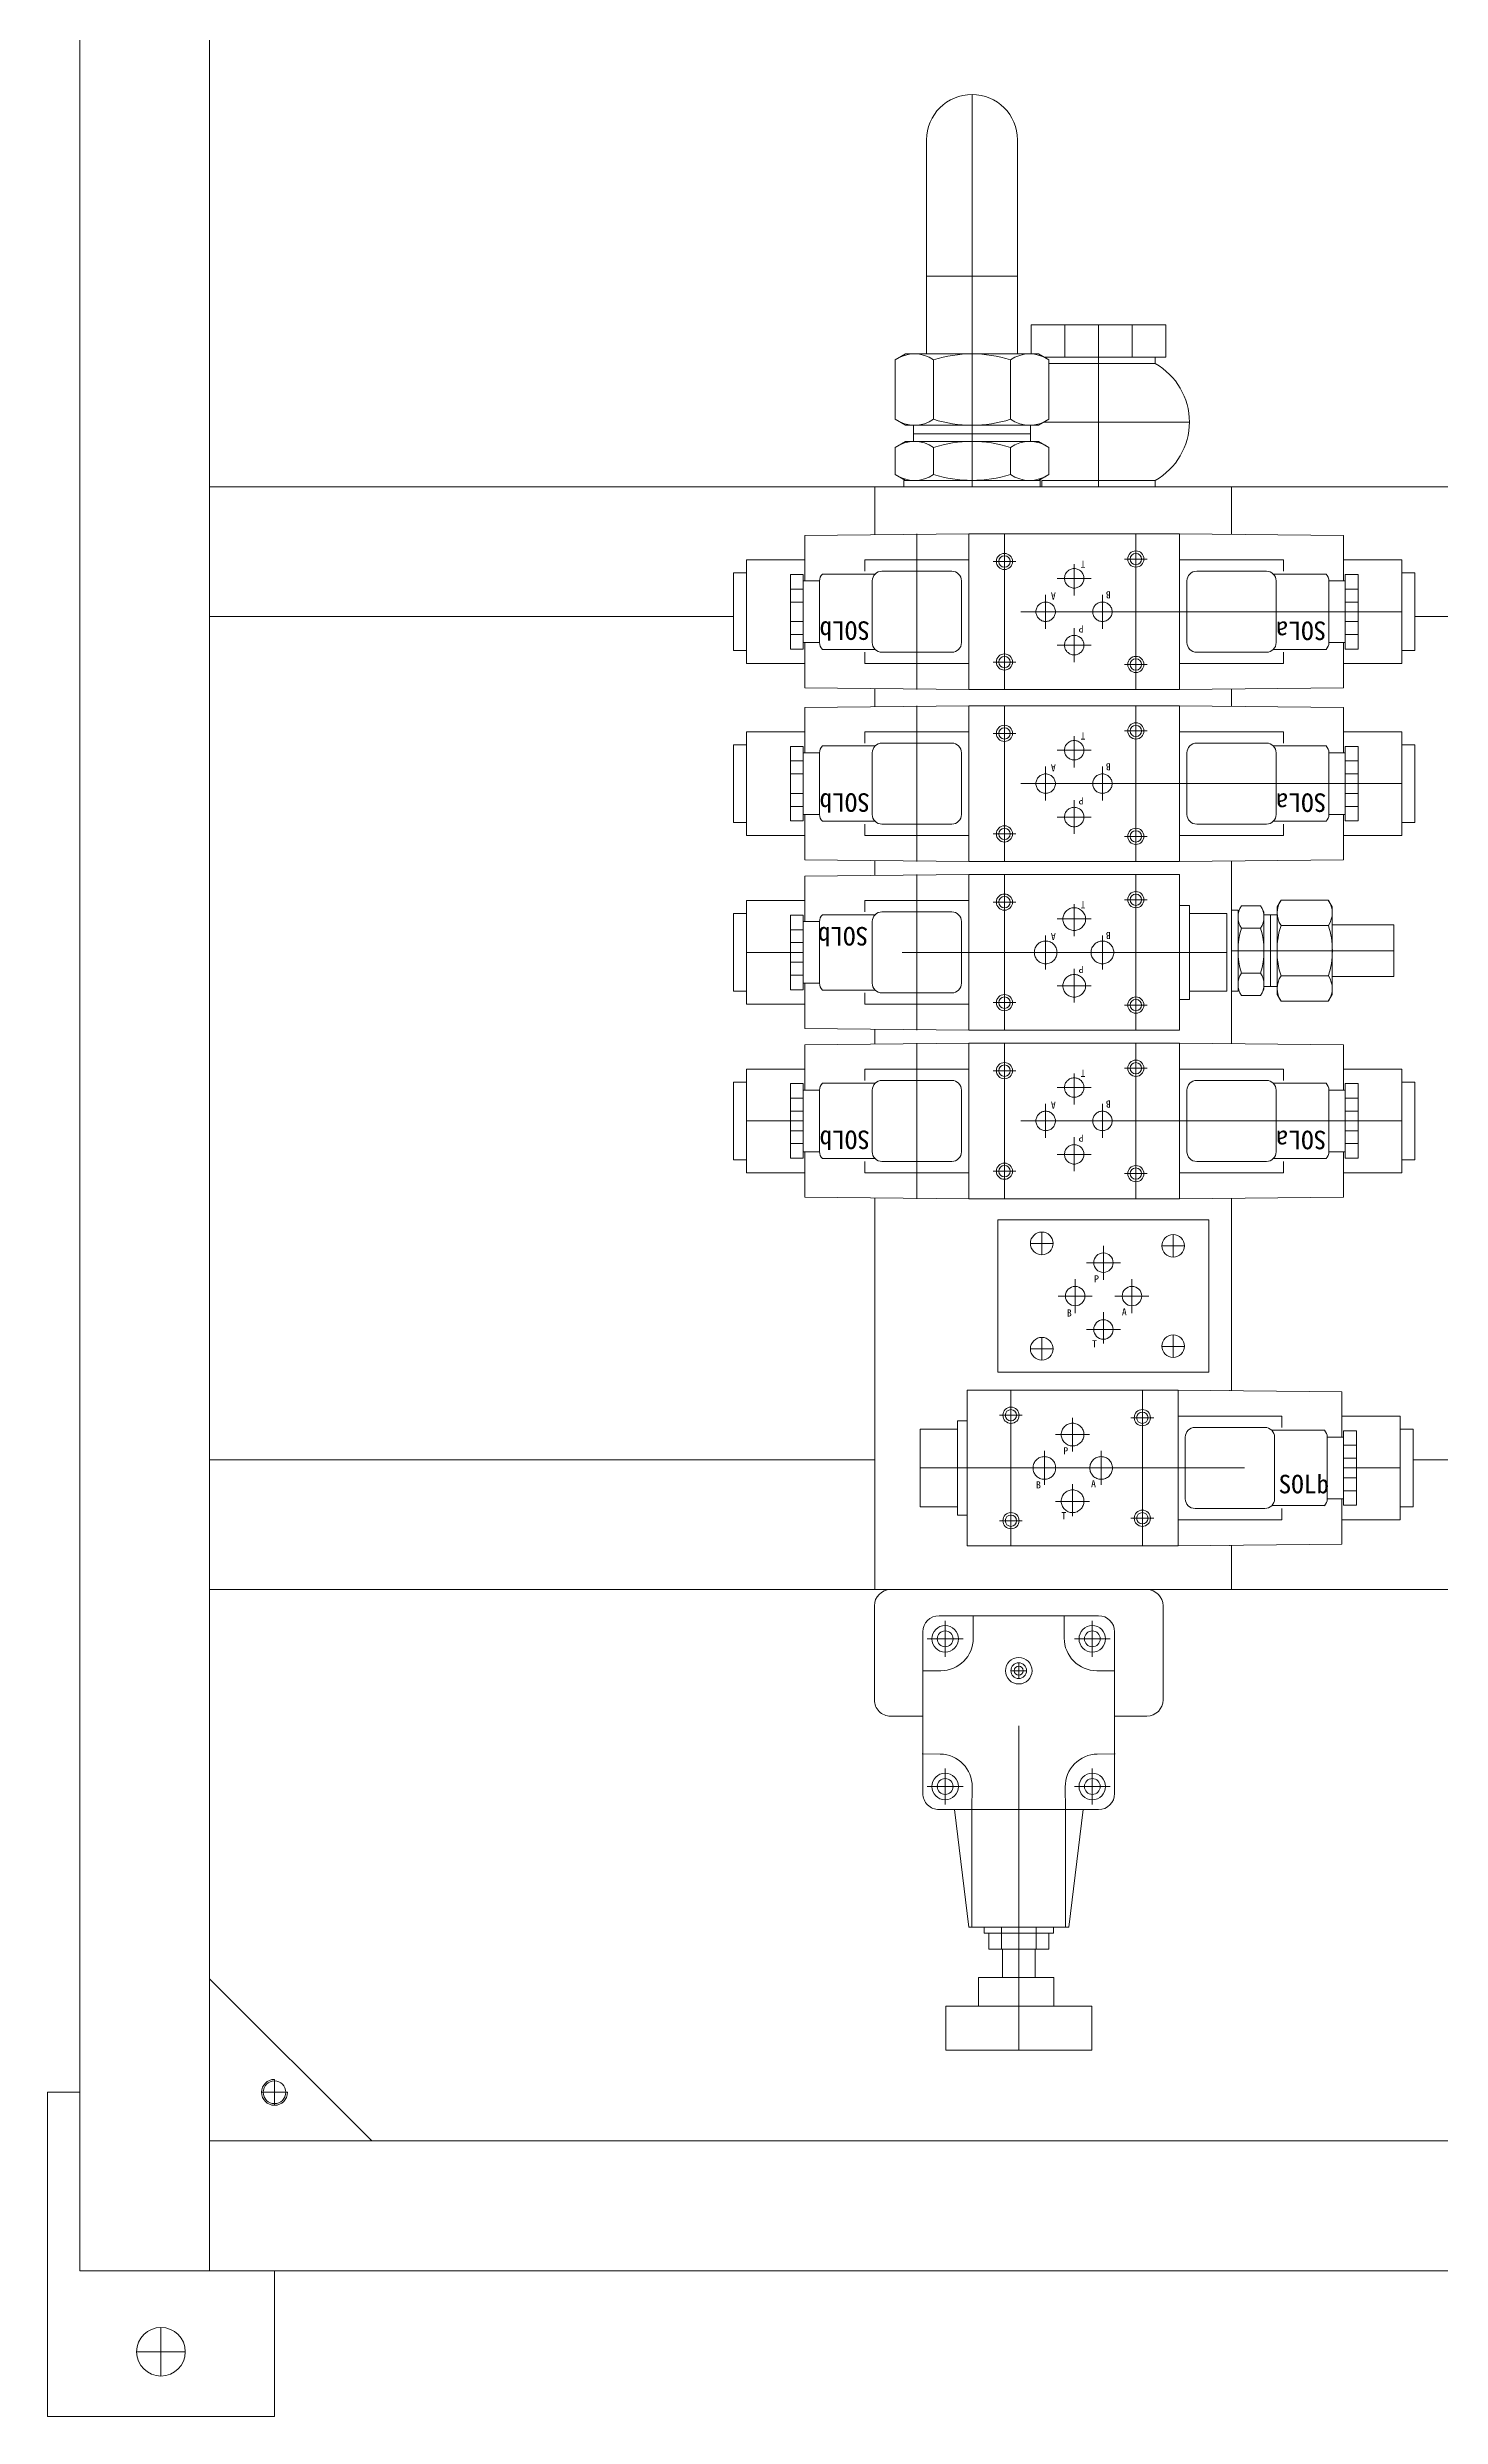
# Model space of a CAD drawing. Header units: metres. Extents: x 497148 to 498044, y 2998751 to 2999627.
# Drawn here: x 497596.89 to 497597.32, y 2999598.868 to 2999599.599 of the extents above; entities that cross this region are included whole.
import ezdxf

# ---------------------------------------------------------------- set-up
doc = ezdxf.new("R2010")
doc.units = ezdxf.units.M
doc.linetypes.add('CENTER', pattern=[2, 1.25, -0.25, 0.25, -0.25])
doc.linetypes.add('DASHED', pattern=[19.05, 12.7, -6.35])
doc.layers.add('DIM', color=3, linetype='Continuous')
for name, color, linetype, lineweight in [('w-huawei-中心线', 100, 'CENTER', 15), ('YUKEN-中心线', 100, 'CENTER', 15), ('YUKEN-粗实线', 4, 'Continuous', 9), ('YUKEN-细实线', 40, 'Continuous', 18), ('YUKEN-虚线', 70, 'DASHED', 15), ('管道', 7, 'Continuous', 20), ('设备', 253, 'Continuous', 15)]:
    doc.layers.add(name, color=color, linetype=linetype, lineweight=lineweight)
doc.styles.add('工程字', font='SimSun.ttf')

# ---------------------------------------------------------------- blocks, each defined once
blk = doc.blocks.new('rt657676_2')
at = {"layer": 'DIM', "lineweight": 9}
for p, q in [((855, 570), (855, 50)), ((895, 570), (895, 421.5)), ((1155, 570), (1155, 421)), ((1195, 570), (1195, 50)), ((909.5, 417.5), (877.5, 417.5)), ((877.5, 417.5), (877.5, 399.5)), ((881.5, 421.5), (881.5, 417.5)), ((905.5, 421.5), (881.5, 421.5)), ((893.5, 404), (893.5, 417.5)), ((905.5, 421.5), (905.5, 417.5)), ((909.5, 417.5), (909.5, 399.5)), ((962.5, 417.5), (930.5, 417.5)), ((930.5, 417.5), (930.5, 399.5)), ((934.5, 421.5), (934.5, 417.5)), ((958.5, 421.5), (934.5, 421.5)), ((946.5, 404), (946.5, 417.5)), ((958.5, 421.5), (958.5, 417.5)), ((962.5, 417.5), (962.5, 399.5)), ((1066.5, 417.5), (1034.5, 417.5)), ((1034.5, 417.5), (1034.5, 399.5)), ((1038.5, 421.5), (1038.5, 417.5)), ((1062.5, 421.5), (1038.5, 421.5)), ((1050.5, 404), (1050.5, 417.5)), ((1062.5, 421.5), (1062.5, 417.5)), ((1066.5, 417.5), (1066.5, 399.5)), ((1141.5, 417), (1173.5, 417)), ((1141.5, 417), (1141.5, 399)), ((1145.5, 421), (1145.5, 417)), ((1145.5, 421), (1169.5, 421)), ((1157.5, 403.5), (1157.5, 417)), ((1169.5, 421), (1169.5, 417)), ((1173.5, 417), (1173.5, 399)), ((990, 415.04), (990, 396.04)), ((1006, 415.04), (990, 415.04)), ((998, 415.04), (998, 365)), ((1006, 396.04), (1006, 415.04)), ((905, 404), (882, 404)), ((882, 404), (882, 400)), ((886.5, 404), (886.5, 400)), ((890.5, 404), (890.5, 400)), ((893.5, 404), (893.5, 400)), ((896.5, 404), (896.5, 400)), ((900.5, 404), (900.5, 400)), ((905, 400), (905, 404)), ((958, 404), (935, 404)), ((935, 404), (935, 400)), ((939.5, 404), (939.5, 400)), ((943.5, 404), (943.5, 400)), ((946.5, 404), (946.5, 400)), ((949.5, 404), (949.5, 400)), ((953.5, 404), (953.5, 400)), ((958, 400), (958, 404)), ((1062, 404), (1039, 404)), ((1039, 404), (1039, 400)), ((1043.5, 404), (1043.5, 400)), ((1047.5, 404), (1047.5, 400)), ((1050.5, 404), (1050.5, 400)), ((1053.5, 404), (1053.5, 400)), ((1057.5, 404), (1057.5, 400)), ((1062, 400), (1062, 404)), ((1146, 399.5), (1146, 403.5)), ((1146, 403.5), (1169, 403.5)), ((1150.5, 403.5), (1150.5, 399.5)), ((1154.5, 403.5), (1154.5, 399.5)), ((1157.5, 403.5), (1157.5, 399.5)), ((1160.5, 403.5), (1160.5, 399.5)), ((1164.5, 403.5), (1164.5, 399.5)), ((1169, 403.5), (1169, 399.5)), ((869.5, 349), (870, 399.5)), ((884, 399.5), (870, 399.5)), ((905, 400), (882, 400)), ((884, 395), (884, 400)), ((903, 395), (884, 395)), ((903, 395), (903, 400)), ((917, 399.5), (903, 399.5)), ((917.5, 349), (917, 399.5)), ((922.5, 349), (923, 399.5)), ((937, 399.5), (923, 399.5)), ((958, 400), (935, 400)), ((937, 395), (937, 400)), ((956, 395), (937, 395)), ((956, 395), (956, 400)), ((970, 399.5), (956, 399.5)), ((970.5, 349), (970, 399.5)), ((984.5, 396.04), (982.42, 394.83)), ((982.42, 380.25), (982.42, 394.83)), ((1011.5, 396.04), (984.5, 396.04)), ((990.21, 380.25), (990.21, 394.83)), ((1005.8, 380.25), (1005.8, 394.83)), ((1011.5, 396.04), (1013.59, 394.83)), ((1013.59, 380.25), (1013.59, 394.83)), ((1026.5, 349), (1027, 399.5)), ((1041, 399.5), (1027, 399.5)), ((1062, 400), (1039, 400)), ((1041, 395), (1041, 400)), ((1060, 395), (1041, 395)), ((1060, 395), (1060, 400)), ((1074, 399.5), (1060, 399.5)), ((1074.5, 349), (1074, 399.5)), ((1133.5, 348.5), (1134, 399)), ((1134, 399), (1148, 399)), ((1146, 399.5), (1169, 399.5)), ((1148, 394.5), (1148, 399.5)), ((1148, 394.5), (1167, 394.5)), ((1167, 394.5), (1167, 399.5)), ((1167, 399), (1181, 399)), ((1181.5, 348.5), (1181, 399)), ((881.87, 377.87), (881.87, 394.12)), ((905.12, 377.87), (905.12, 394.12)), ((934.88, 377.87), (934.88, 394.12)), ((958.12, 377.87), (958.12, 394.12)), ((1038.87, 377.87), (1038.87, 394.12)), ((1062.12, 377.87), (1062.12, 394.12)), ((1145.88, 377.37), (1145.88, 393.62)), ((1169.12, 377.37), (1169.12, 393.62)), ((881, 381), (877.5, 381)), ((877.5, 381), (877.5, 349)), ((909.5, 381), (906, 381)), ((909.5, 349), (909.5, 381)), ((934, 381), (930.5, 381)), ((930.5, 381), (930.5, 349)), ((962.5, 381), (959, 381)), ((962.5, 349), (962.5, 381)), ((984.5, 379.04), (982.42, 380.25)), ((1011.5, 379.04), (1013.59, 380.25)), ((1038, 381), (1034.5, 381)), ((1034.5, 381), (1034.5, 349)), ((1066.5, 381), (1063, 381)), ((1066.5, 349), (1066.5, 381)), ((1141.5, 380.5), (1145, 380.5)), ((1141.5, 348.5), (1141.5, 380.5)), ((1170, 380.5), (1173.5, 380.5)), ((1173.5, 380.5), (1173.5, 348.5)), ((881, 375.75), (881, 354.25)), ((884, 378.75), (903, 378.75)), ((906, 354.25), (906, 375.75)), ((934, 375.75), (934, 354.25)), ((937, 378.75), (956, 378.75)), ((959, 365), (959, 375.75)), ((959, 354.25), (959, 375.75)), ((986, 375), (984.15, 373.93)), ((984.15, 368.07), (984.15, 373.93)), ((1011.5, 379.04), (984.5, 379.04)), ((1010, 375), (986, 375)), ((987, 379.04), (987, 375)), ((1009, 377.02), (987, 377.02)), ((991.08, 368.07), (991.08, 373.93)), ((1004.93, 368.07), (1004.93, 373.93)), ((1009, 379.04), (1009, 375)), ((1010, 375), (1011.86, 373.93)), ((1011.86, 368.07), (1011.86, 373.93)), ((1038, 375.75), (1038, 354.25)), ((1041, 378.75), (1060, 378.75)), ((1063, 354.25), (1063, 375.75)), ((1145, 353.75), (1145, 375.25)), ((1167, 378.25), (1148, 378.25)), ((1170, 375.25), (1170, 353.75)), ((986, 367), (984.15, 368.07)), ((985.5, 365), (985.5, 367)), ((1010.5, 367), (985.5, 367)), ((1010, 367), (1011.86, 368.07)), ((1010.5, 365), (1010.5, 367)), ((855, 255), (855, 365)), ((855, 365), (869.65, 365)), ((917.34, 365), (922.66, 365)), ((970.34, 365), (1026.65, 365)), ((985.5, 365), (1010.5, 365)), ((986.53, 363.5), (986.53, 352)), ((1010.53, 363.5), (986.53, 363.5)), ((998.53, 363.5), (998.53, 352)), ((1010.53, 363.5), (1010.53, 352)), ((1074.34, 365), (1133.66, 365)), ((1081, 293), (1081, 358)), ((1081, 358), (1128, 358)), ((1128, 358), (1128, 293)), ((1181.33, 365), (1195, 365)), ((884, 351.25), (903, 351.25)), ((937, 351.25), (956, 351.25)), ((984.03, 352), (984.03, 349)), ((984.03, 352), (1013.03, 352)), ((1013.03, 352), (1013.03, 349)), ((1041, 351.25), (1060, 351.25)), ((1167, 350.75), (1148, 350.75)), ((805, 303.22), (805, 344.79)), ((805, 344.79), (815, 344.79)), ((815, 307.24), (815, 344.79)), ((869.5, 349), (917.5, 349)), ((869.5, 349), (869.5, 284)), ((917.5, 349), (917.5, 284)), ((922.5, 349), (970.5, 349)), ((922.5, 349), (970.5, 349)), ((922.5, 349), (922.5, 284)), ((930.5, 349), (962.5, 349)), ((970.5, 349), (970.5, 284)), ((974.53, 349), (974.53, 284)), ((974.53, 349), (1022.53, 349)), ((1022.53, 349), (1022.53, 284)), ((1026.5, 349), (1074.5, 349)), ((1026.5, 349), (1074.5, 349)), ((1026.5, 349), (1026.5, 284)), ((1034.5, 349), (1066.5, 349)), ((1074.5, 349), (1074.5, 284)), ((1133.5, 283.5), (1133.5, 348.5)), ((1181.5, 348.5), (1133.5, 348.5)), ((1173.5, 348.5), (1141.5, 348.5)), ((1181.5, 283.5), (1181.5, 348.5)), ((1229, 343.9), (1200, 343.9)), ((815, 341.5), (817, 341.5)), ((817, 341.5), (817, 308.68)), ((853, 341.5), (855, 341.5)), ((853, 341.5), (853, 306.5)), ((855, 341.5), (855, 306.5)), ((1234, 328.96), (1234, 338.9)), ((805, 334.39), (815, 334.39)), ((1257.84, 328.96), (1208.05, 328.96)), ((1220, 328.96), (1220, 323.43)), ((1245.63, 329.14), (1245.71, 323.61)), ((1203.05, 323.96), (1203.05, 274.84)), ((1262.84, 274.84), (1262.84, 323.96)), ((1337, 321.9), (1323.45, 321.9)), ((1323.45, 321.9), (1323.45, 276.9)), ((1337, 299.4), (1337, 321.9)), ((1337, 321.9), (1337, 276.9)), ((1337, 276.9), (1337, 321.9)), ((1262.84, 319.22), (1299.04, 314.8)), ((1299.04, 299.4), (1299.04, 314.8)), ((805, 313.61), (815, 313.61)), ((814, 305.5), (815.83, 308.68)), ((834.17, 308.68), (815.83, 308.68)), ((836, 305.5), (834.17, 308.68)), ((841, 305.5), (842.83, 308.68)), ((851.17, 308.68), (842.83, 308.68)), ((853, 305.5), (851.17, 308.68)), ((1203.05, 313.43), (1210, 313.43)), ((1262.79, 313.84), (1255.84, 313.75)), ((1262.79, 313.84), (1299.04, 313.84)), ((1299.04, 299.4), (1299.04, 310.1)), ((1299.04, 310.1), (1300.93, 310.1)), ((1300.93, 310.1), (1300.93, 299.4)), ((1300.93, 299.4), (1300.93, 308.64)), ((1300.93, 308.64), (1305.82, 308.64)), ((1305.82, 308.64), (1305.82, 299.4)), ((1323.45, 310.19), (1314.57, 310.19)), ((1314.57, 310.19), (1314.57, 287.03)), ((1323.45, 287.03), (1323.45, 310.19)), ((805, 303.22), (814, 303.22)), ((814, 305.5), (814, 264.5)), ((836, 305.5), (836, 264.5)), ((836, 265.36), (836, 304.65)), ((836, 303), (841.01, 303)), ((838.66, 267), (838.66, 303)), ((841, 305.5), (841, 264.5)), ((841, 304.65), (841, 265.36)), ((853, 306.5), (855, 306.5)), ((855, 306), (853, 306)), ((853, 306), (853, 264)), ((855, 264), (855, 306)), ((1299.04, 304.75), (1305.82, 304.75)), ((1314.57, 304.44), (1305.82, 304.44)), ((1305.82, 304.44), (1305.82, 299.4)), ((790, 299), (748, 299)), ((814, 299), (790, 299)), ((790, 299), (790, 271)), ((790, 271), (790, 299)), ((834.17, 296.84), (815.83, 296.84)), ((851.17, 296.84), (842.83, 296.84)), ((1128, 293), (1081, 293)), ((1299.04, 299.4), (1299.04, 288.7)), ((1299.04, 299.4), (1299.04, 284)), ((1299.04, 294.05), (1305.82, 294.05)), ((1300.93, 299.4), (1300.93, 290.16)), ((1300.93, 288.7), (1300.93, 299.4)), ((1305.82, 294.36), (1305.82, 299.4)), ((1305.82, 290.16), (1305.82, 299.4)), ((1314.57, 294.36), (1305.82, 294.36)), ((1314.57, 299.4), (1314.57, 294.36)), ((1203.05, 285.37), (1210, 285.37)), ((1262.79, 284.96), (1255.84, 285.05)), ((1262.79, 284.96), (1299.04, 284.96)), ((1299.04, 288.7), (1300.93, 288.7)), ((1300.93, 290.16), (1305.82, 290.16)), ((1314.57, 287.03), (1323.45, 287.03)), ((869.5, 284), (870, 233.5)), ((869.5, 284), (917.5, 284)), ((877.5, 252), (877.5, 284)), ((877.5, 284), (909.5, 284)), ((881, 257.25), (881, 278.75)), ((884, 281.75), (903, 281.75)), ((906, 278.75), (906, 257.25)), ((909.5, 284), (909.5, 252)), ((917.5, 284), (917, 233.5)), ((922.5, 284), (923, 233.5)), ((922.5, 284), (970.5, 284)), ((930.5, 252), (930.5, 284)), ((930.5, 284), (962.5, 284)), ((934, 257.25), (934, 278.75)), ((937, 281.75), (956, 281.75)), ((959, 278.75), (959, 257.25)), ((962.5, 284), (962.5, 252)), ((970.5, 284), (970, 233.5)), ((974.53, 284), (975.03, 233.5)), ((974.53, 284), (1022.53, 284)), ((982.53, 284), (1014.53, 284)), ((982.53, 252), (982.53, 284)), ((986.03, 257.25), (986.03, 278.75)), ((989.03, 281.75), (1008.03, 281.75)), ((1011.03, 278.75), (1011.03, 257.25)), ((1014.53, 284), (1014.53, 252)), ((1022.53, 284), (1022.03, 233.5)), ((1026.5, 284), (1027, 233.5)), ((1026.5, 284), (1074.5, 284)), ((1034.5, 252), (1034.5, 284)), ((1034.5, 284), (1066.5, 284)), ((1038, 257.25), (1038, 278.75)), ((1041, 281.75), (1060, 281.75)), ((1063, 278.75), (1063, 257.25)), ((1066.5, 284), (1066.5, 252)), ((1074.5, 284), (1074, 233.5)), ((1181.5, 283.5), (1133.5, 283.5)), ((1143, 280.5), (1143, 283.5)), ((1172, 280.5), (1143, 280.5)), ((1145.5, 269), (1145.5, 280.5)), ((1157.5, 269), (1157.5, 280.5)), ((1169.5, 269), (1169.5, 280.5)), ((1172, 280.5), (1172, 283.5)), ((1262.84, 279.58), (1299.04, 284)), ((790, 271), (748, 271)), ((790, 271), (814, 271)), ((834.17, 273.17), (815.83, 273.17)), ((851.17, 273.17), (842.83, 273.17)), ((1220, 269.84), (1220, 275.37)), ((1220, 275.37), (1220, 269.84)), ((1245.63, 269.66), (1245.71, 275.19)), ((1323.45, 276.9), (1337, 276.9)), ((814, 264.5), (815.83, 261.33)), ((836, 264.5), (834.17, 261.33)), ((836, 267), (841.01, 267)), ((841, 264.5), (842.83, 261.33)), ((853, 264.5), (851.17, 261.33)), ((855, 264), (853, 264)), ((906, 268), (906, 257.25)), ((959, 268), (959, 257.25)), ((1026.5, 268), (1074.5, 268)), ((1063, 268), (1063, 257.25)), ((1145.5, 269), (1169.5, 269)), ((1208.05, 269.84), (1257.84, 269.84)), ((1234, 259.9), (1234, 269.84)), ((834.17, 261.33), (815.83, 261.33)), ((851.17, 261.33), (842.83, 261.33)), ((869.78, 255), (855, 255)), ((881, 252), (877.5, 252)), ((881.87, 255.13), (881.87, 238.88)), ((884, 254.25), (903, 254.25)), ((905.12, 255.13), (905.12, 238.88)), ((909.5, 252), (906, 252)), ((922.79, 255), (917.21, 255)), ((934, 252), (930.5, 252)), ((934.88, 255.13), (934.88, 238.88)), ((937, 254.25), (956, 254.25)), ((958.12, 255.13), (958.12, 238.88)), ((962.5, 252), (959, 252)), ((974.81, 255), (970.21, 255)), ((986.03, 252), (982.53, 252)), ((986.9, 255.13), (986.9, 238.88)), ((989.03, 254.25), (1008.03, 254.25)), ((1010.15, 255.13), (1010.15, 238.88)), ((1014.53, 252), (1011.03, 252)), ((1026.78, 255), (1022.24, 255)), ((1038, 252), (1034.5, 252)), ((1038.87, 255.13), (1038.87, 238.88)), ((1041, 254.25), (1060, 254.25)), ((1062.12, 255.13), (1062.12, 238.88)), ((1066.5, 252), (1063, 252)), ((1195, 255), (1074.21, 255)), ((1155, 255), (1155, 50)), ((1200, 254.9), (1229, 254.9)), ((884, 238), (884, 233)), ((903, 238), (884, 238)), ((903, 238), (903, 233)), ((937, 238), (937, 233)), ((956, 238), (937, 238)), ((956, 238), (956, 233)), ((989.03, 238), (989.03, 233)), ((1008.03, 238), (989.03, 238)), ((1008.03, 238), (1008.03, 233)), ((1041, 238), (1041, 233)), ((1060, 238), (1041, 238)), ((1060, 238), (1060, 233)), ((884, 233.5), (870, 233.5)), ((877.5, 215.5), (877.5, 233.5)), ((905, 233), (882, 233)), ((882, 229), (882, 233)), ((905, 229), (882, 229)), ((886.5, 229), (886.5, 233)), ((890.5, 229), (890.5, 233)), ((896.5, 229), (896.5, 233)), ((900.5, 229), (900.5, 233)), ((917, 233.5), (903, 233.5)), ((905, 233), (905, 229)), ((909.5, 215.5), (909.5, 233.5)), ((937, 233.5), (923, 233.5)), ((930.5, 215.5), (930.5, 233.5)), ((958, 233), (935, 233)), ((935, 229), (935, 233)), ((958, 229), (935, 229)), ((939.5, 229), (939.5, 233)), ((943.5, 229), (943.5, 233)), ((949.5, 229), (949.5, 233)), ((953.5, 229), (953.5, 233)), ((970, 233.5), (956, 233.5)), ((958, 233), (958, 229)), ((962.5, 215.5), (962.5, 233.5)), ((989.03, 233.5), (975.03, 233.5)), ((982.53, 215.5), (982.53, 233.5)), ((987.03, 229), (987.03, 233)), ((1010.03, 233), (987.03, 233)), ((1010.03, 229), (987.03, 229)), ((991.53, 229), (991.53, 233)), ((995.53, 229), (995.53, 233)), ((998.53, 229), (998.53, 233)), ((1001.53, 229), (1001.53, 233)), ((1005.53, 229), (1005.53, 233)), ((1022.03, 233.5), (1008.03, 233.5)), ((1010.03, 233), (1010.03, 229)), ((1014.53, 215.5), (1014.53, 233.5)), ((1041, 233.5), (1027, 233.5)), ((1034.5, 215.5), (1034.5, 233.5)), ((1062, 233), (1039, 233)), ((1039, 229), (1039, 233)), ((1062, 229), (1039, 229)), ((1043.5, 229), (1043.5, 233)), ((1047.5, 229), (1047.5, 233)), ((1050.5, 229), (1050.5, 233)), ((1050.5, 229), (1050.5, 215.5)), ((1053.5, 229), (1053.5, 233)), ((1057.5, 229), (1057.5, 233)), ((1074, 233.5), (1060, 233.5)), ((1062, 233), (1062, 229)), ((1066.5, 215.5), (1066.5, 233.5)), ((909.5, 215.5), (877.5, 215.5)), ((881.5, 211.5), (881.5, 215.5)), ((905.5, 211.5), (905.5, 215.5)), ((962.5, 215.5), (930.5, 215.5)), ((934.5, 211.5), (934.5, 215.5)), ((958.5, 211.5), (958.5, 215.5)), ((1014.53, 215.5), (982.53, 215.5)), ((986.53, 211.5), (986.53, 215.5)), ((1010.53, 211.5), (1010.53, 215.5)), ((1066.5, 215.5), (1034.5, 215.5)), ((1038.5, 211.5), (1038.5, 215.5)), ((1062.5, 211.5), (1062.5, 215.5)), ((905.5, 211.5), (881.5, 211.5)), ((895, 211.5), (895, 50)), ((958.5, 211.5), (934.5, 211.5)), ((1010.53, 211.5), (986.53, 211.5)), ((1062.5, 211.5), (1038.5, 211.5))]:
    blk.add_line(p, q, dxfattribs=at)
for centre, radius in [((1089, 347), 3.5), ((1119.94, 347), 3.5), ((877.25, 335.5), 2.5), ((877.25, 335.5), 1.75), ((909.75, 335.5), 2.5), ((909.75, 335.5), 1.75), ((930.25, 335.5), 2.5), ((930.25, 335.5), 1.75), ((962.75, 335.5), 2.5), ((962.75, 335.5), 1.75), ((982.28, 335.5), 2.5), ((982.28, 335.5), 1.75), ((1014.78, 335.5), 2.5), ((1014.78, 335.5), 1.75), ((1034.25, 335.5), 2.5), ((1034.25, 335.5), 1.75), ((1066.75, 335.5), 2.5), ((1066.75, 335.5), 1.75), ((1104.5, 334.3), 3), ((1142, 337.5), 2.5), ((1142, 337.5), 1.75), ((1173, 337.5), 2.5), ((1173, 337.5), 1.75), ((1094.2, 325.5), 3), ((1114.8, 325.5), 3), ((1210.18, 322.08), 4.09), ((1210.18, 322.08), 2.43), ((1255.71, 322.08), 4.09), ((1255.71, 322.08), 2.43), ((1104.5, 316.8), 3), ((1088.25, 306.5), 3.5), ((1120.75, 306.5), 3.5), ((1220, 299.4), 4.09), ((1220, 299.4), 2.43), ((1220, 299.4), 1.37), ((878, 295), 2.5), ((878, 295), 1.75), ((909, 295), 2.5), ((909, 295), 1.75), ((931, 295), 2.5), ((931, 295), 1.75), ((962, 295), 2.5), ((962, 295), 1.75), ((983.03, 295), 2.5), ((983.03, 295), 1.75), ((1014.03, 295), 2.5), ((1014.03, 295), 1.75), ((1035, 295), 2.5), ((1035, 295), 1.75), ((1066, 295), 2.5), ((1066, 295), 1.75), ((1141.25, 297), 2.5), ((1141.25, 297), 1.75), ((1173.75, 297), 2.5), ((1173.75, 297), 1.75), ((1210.18, 276.72), 4.09), ((1210.18, 276.72), 2.43), ((1255.71, 276.72), 4.09), ((1255.71, 276.72), 2.43)]:
    blk.add_circle(centre, radius, dxfattribs=at)
for centre, radius, start, end in [((884, 392), 3, 90, 135), ((903, 392), 3, 45, 90), ((937, 392), 3, 90, 135), ((956, 392), 3, 45, 90), ((986.31, 389.14), 6.9, 55.61575, 124.38425), ((998, 370.79), 25.28, 72.03968, 107.96032), ((1009.7, 389.14), 6.9, 55.61575, 124.38425), ((1041, 392), 3, 90, 135), ((1060, 392), 3, 45, 90), ((1148, 391.5), 3, 90, 135), ((1167, 391.5), 3, 45, 90), ((986.31, 385.94), 6.9, 235.61575, 304.38425), ((998, 404.29), 25.28, 252.03968, 287.96032), ((1009.7, 385.94), 6.9, 235.61575, 304.38425), ((884, 375.75), 3, 90, 180), ((903, 375.75), 3, 0, 90), ((937, 375.75), 3, 90, 180), ((956, 375.75), 3, 0, 90), ((987.61, 368.87), 6.13, 55.61575, 124.38425), ((998, 352.07), 22.93, 72.41205, 107.58795), ((1008.4, 368.87), 6.13, 55.61575, 124.38425), ((1041, 375.75), 3, 90, 180), ((1060, 375.75), 3, 0, 90), ((1148, 375.25), 3, 90, 180), ((1167, 375.25), 3, 0, 90), ((987.61, 373.13), 6.13, 235.61575, 304.38425), ((998, 389.93), 22.93, 252.41205, 287.58795), ((1008.4, 373.13), 6.13, 235.61575, 304.38425), ((835, 331.32), 20.68, 29.48713, 150.51287), ((884, 354.25), 3, 180, 270), ((903, 354.25), 3, 270, 0), ((937, 354.25), 3, 180, 270), ((956, 354.25), 3, 270, 360), ((1041, 354.25), 3, 180, 270), ((1060, 354.25), 3, 270, 0), ((1148, 353.75), 3, 180, 270), ((1167, 353.75), 3, 270, 0), ((1200, 338.9), 5, 90, 180), ((1229, 338.9), 5, 0, 90), ((1208.05, 323.96), 5, 90, 180), ((1257.84, 323.96), 5, 0, 90), ((1210, 323.43), 10, 270, 0), ((1255.71, 323.75), 10, 180.7928, 270.7928), ((824.48, 302.76), 10.48, 145.61575, 214.38425), ((825.52, 302.76), 10.48, 325.61575, 34.38425), ((851.48, 302.76), 10.48, 145.61575, 214.38425), ((842.52, 302.76), 10.48, 325.61575, 34.38425), ((835, 316.68), 20.68, 328.92386, 330.51287), ((748, 285), 14, 90, 270), ((853.17, 285), 39.17, 162.41205, 197.58795), ((796.83, 285), 39.17, 342.41205, 17.58795), ((880.17, 285), 39.17, 162.41205, 197.58795), ((813.83, 285), 39.17, 342.41205, 17.58795), ((1210, 275.37), 10, 0, 90), ((1255.71, 275.05), 10, 89.2072, 179.2072), ((884, 278.75), 3, 90, 180), ((903, 278.75), 3, 0, 90), ((937, 278.75), 3, 90, 180), ((956, 278.75), 3, 360, 90), ((989.03, 278.75), 3, 90, 180), ((1008.03, 278.75), 3, 0, 90), ((1041, 278.75), 3, 90, 180), ((1060, 278.75), 3, 0, 90), ((824.48, 267.25), 10.48, 145.61575, 214.38425), ((825.52, 267.25), 10.48, 325.61575, 34.38425), ((851.48, 267.25), 10.48, 145.61575, 214.38425), ((842.52, 267.25), 10.48, 325.61575, 34.38425), ((1208.05, 274.84), 5, 180, 270), ((1257.84, 274.84), 5, 270, 0), ((884, 257.25), 3, 180, 270), ((903, 257.25), 3, 270, 360), ((937, 257.25), 3, 180, 270), ((956, 257.25), 3, 270, 360), ((989.03, 257.25), 3, 180, 270), ((1008.03, 257.25), 3, 270, 0), ((1041, 257.25), 3, 180, 270), ((1060, 257.25), 3, 270, 360), ((1200, 259.9), 5, 180, 270), ((1229, 259.9), 5, 270, 0), ((884, 241), 3, 225, 270), ((903, 241), 3, 270, 315), ((937, 241), 3, 225, 270), ((956, 241), 3, 270, 315), ((989.03, 241), 3, 225, 270), ((1008.03, 241), 3, 270, 315), ((1041, 241), 3, 225, 270), ((1060, 241), 3, 270, 315)]:
    blk.add_arc(centre, radius, start, end, dxfattribs=at)
at = {"layer": 'w-huawei-中心线'}
for p, q in [((1430, 27.5), (1430, 42.5)), ((1437.5, 35), (1422.5, 35))]:
    blk.add_line(p, q, dxfattribs=at)
at = {"layer": 'YUKEN-中心线'}
for p, q in [((1157.5, 269), (1157.5, 421)), ((893.5, 400), (893.5, 211.5)), ((946.5, 400), (946.5, 211.5)), ((1050.5, 400), (1050.5, 211.5)), ((869.5, 365), (869.65, 365)), ((917.34, 365), (917.5, 365)), ((922.5, 365), (922.66, 365)), ((970.34, 365), (970.5, 365)), ((998.53, 363.5), (998.53, 211.5)), ((1026.5, 365), (1026.65, 365)), ((1074.34, 365), (1074.5, 365)), ((1133.66, 364.5), (1133.5, 364.5)), ((1181.5, 364.5), (1181.34, 364.5)), ((1085.5, 347), (1092.5, 347)), ((1089, 343.5), (1089, 350.5)), ((1116.5, 347), (1123.37, 347)), ((1120, 343.5), (1120, 350.5)), ((877.25, 339), (877.25, 332)), ((909.75, 339), (909.75, 332)), ((930.25, 339), (930.25, 332)), ((962.75, 339), (962.75, 332)), ((982.28, 339), (982.28, 332)), ((1014.78, 339), (1014.78, 332)), ((1034.25, 339), (1034.25, 332)), ((1066.75, 339), (1066.75, 332)), ((1104.5, 329.06), (1104.5, 339.54)), ((1181.5, 337.5), (1133.5, 337.5)), ((1138.5, 337.5), (1145.5, 337.5)), ((1142, 334), (1142, 341)), ((1169.5, 337.5), (1176.38, 337.5)), ((1173, 334), (1173, 341)), ((869.5, 335.5), (917.5, 335.5)), ((873.75, 335.5), (880.75, 335.5)), ((893.5, 330.44), (893.5, 319.96)), ((906.25, 335.5), (913.25, 335.5)), ((922.5, 335.5), (970.5, 335.5)), ((926.75, 335.5), (933.75, 335.5)), ((946.5, 330.44), (946.5, 319.96)), ((959.25, 335.5), (966.25, 335.5)), ((974.53, 335.5), (1022.53, 335.5)), ((978.78, 335.5), (985.78, 335.5)), ((998.53, 330.44), (998.53, 319.96)), ((1011.28, 335.5), (1018.28, 335.5)), ((1026.5, 335.5), (1074.5, 335.5)), ((1030.75, 335.5), (1037.75, 335.5)), ((1050.5, 330.44), (1050.5, 319.96)), ((1063.25, 335.5), (1070.25, 335.5)), ((1094.2, 320.26), (1094.2, 330.74)), ((1099.25, 334.3), (1109.74, 334.3)), ((1114.8, 320.26), (1114.8, 330.74)), ((1157.5, 319.56), (1157.5, 330.04)), ((883.2, 321.74), (883.2, 311.26)), ((898.74, 325.2), (888.25, 325.2)), ((903.8, 321.74), (903.8, 311.26)), ((936.2, 321.74), (936.2, 311.26)), ((951.74, 325.2), (941.26, 325.2)), ((956.8, 321.74), (956.8, 311.26)), ((988.23, 321.74), (988.23, 311.26)), ((1003.77, 325.2), (993.28, 325.2)), ((1008.83, 321.74), (1008.83, 311.26)), ((1040.2, 321.74), (1040.2, 311.26)), ((1055.74, 325.2), (1045.25, 325.2)), ((1060.8, 321.74), (1060.8, 311.26)), ((1089, 325.5), (1099.44, 325.5)), ((1104.5, 311.56), (1104.5, 322.04)), ((1109.51, 325.5), (1119.13, 325.5)), ((1152.25, 324.8), (1162.74, 324.8)), ((1204.64, 322.08), (1215.73, 322.08)), ((1210.18, 327.63), (1210.18, 316.54)), ((1250.16, 322.08), (1261.25, 322.08)), ((1255.71, 327.63), (1255.71, 316.54)), ((888.48, 316.5), (878.86, 316.5)), ((909, 316.5), (898.55, 316.5)), ((941.49, 316.5), (931.87, 316.5)), ((962, 316.5), (951.56, 316.5)), ((993.51, 316.5), (983.69, 316.5)), ((1014.03, 316.5), (1003.58, 316.5)), ((1045.48, 316.5), (1035.86, 316.5)), ((1066, 316.5), (1055.55, 316.5)), ((1099.25, 316.8), (1109.74, 316.8)), ((1142, 316), (1152.44, 316)), ((1147.2, 310.76), (1147.2, 321.24)), ((1162.51, 316), (1172.33, 316)), ((1167.8, 310.76), (1167.8, 321.24)), ((898.74, 307.7), (888.25, 307.7)), ((893.5, 312.94), (893.5, 302.46)), ((951.74, 307.7), (941.26, 307.7)), ((946.5, 312.94), (946.5, 302.46)), ((1003.77, 307.7), (993.28, 307.7)), ((998.53, 312.94), (998.53, 302.46)), ((1055.74, 307.7), (1045.25, 307.7)), ((1050.5, 312.94), (1050.5, 302.46)), ((1088.25, 303), (1088.25, 310)), ((1120.75, 303), (1120.75, 310)), ((1152.25, 307.3), (1162.74, 307.3)), ((1157.5, 302.06), (1157.5, 312.54)), ((1091.75, 306.5), (1084.75, 306.5)), ((1124.25, 306.5), (1117.25, 306.5)), ((1141.25, 293.5), (1141.25, 300.5)), ((1173.75, 293.5), (1173.75, 300.5)), ((1220, 296.9), (1220, 301.9)), ((1314.57, 299.4), (1314.57, 304.44)), ((869.5, 295), (917.5, 295)), ((881.5, 295), (874.62, 295)), ((878, 298.5), (878, 291.5)), ((912.5, 295), (905.5, 295)), ((909, 298.5), (909, 291.5)), ((922.5, 295), (970.5, 295)), ((934.5, 295), (927.62, 295)), ((931, 298.5), (931, 291.5)), ((965.5, 295), (958.5, 295)), ((962, 298.5), (962, 291.5)), ((974.53, 295), (1022.53, 295)), ((986.53, 295), (979.65, 295)), ((983.03, 298.5), (983.03, 291.5)), ((1017.53, 295), (1010.53, 295)), ((1014.03, 298.5), (1014.03, 291.5)), ((1026.5, 295), (1074.5, 295)), ((1038.5, 295), (1031.62, 295)), ((1035, 298.5), (1035, 291.5)), ((1069.5, 295), (1062.5, 295)), ((1066, 298.5), (1066, 291.5)), ((1181.5, 297), (1133.5, 297)), ((1144.75, 297), (1137.75, 297)), ((1177.25, 297), (1170.25, 297)), ((1337, 299.4), (1195, 299.4)), ((1217.5, 299.4), (1222.5, 299.4)), ((1300.93, 299.4), (1299.04, 299.4)), ((1305.82, 299.4), (1300.93, 299.4)), ((1305.82, 299.4), (1300.93, 299.4)), ((1305.82, 299.4), (1314.57, 299.4)), ((734, 285), (790, 285)), ((855, 285), (790, 285)), ((1210.18, 282.26), (1210.18, 271.17)), ((1255.71, 282.26), (1255.71, 271.17)), ((1204.64, 276.72), (1215.73, 276.72)), ((1250.16, 276.72), (1261.25, 276.72)), ((869.5, 268), (917.5, 268)), ((922.5, 268), (970.5, 268)), ((974.53, 268), (1022.53, 268)), ((998.53, 229), (998.53, 215.5))]:
    blk.add_line(p, q, dxfattribs=at)
at = {"layer": 'YUKEN-中心线', "ltscale": 0.3}
for p, q in [((835, 352), (835, 307.24)), ((805, 324), (855, 324))]:
    blk.add_line(p, q, dxfattribs=at)
at = {"layer": 'YUKEN-中心线', "linetype": 'CENTER', "ltscale": 0.12}
for p, q in [((1350, 74), (1350, 66)), ((1346, 70), (1354, 70))]:
    blk.add_line(p, q, dxfattribs=at)
at = {"layer": 'YUKEN-粗实线'}
for p, q in [((1405, 10), (1405, 610)), ((1365, 570), (1365, 50)), ((1300.93, 299.4), (1299.04, 299.4)), ((1305.82, 299.4), (1314.57, 299.4)), ((45, 50), (1405, 50)), ((45, 10), (1405, 10)), ((1343.06, 10), (1405, 10)), ((1350, 0), (1350, 10)), ((1450, 0), (1350, 0))]:
    blk.add_line(p, q, dxfattribs=at)
for points in [[(1405, 70), (1450, 70)], [(1450, 70), (1450, 0)]]:
    blk.add_lwpolyline(points, dxfattribs=at)
for centre, radius in [((1350, 70), 3.5), ((1430, 35), 7.5)]:
    blk.add_circle(centre, radius, dxfattribs=at)
at = {"layer": 'YUKEN-细实线'}
blk.add_arc((1350, 70), 4, 180, 90, dxfattribs=at)
at = {"layer": 'YUKEN-虚线'}
blk.add_line((1365, 100), (1315, 50), dxfattribs=at)
for centre, radius in [((893.5, 325.2), 3), ((946.5, 325.2), 3), ((998.53, 325.2), 3.5), ((1050.5, 325.2), 3), ((1157.5, 324.8), 3.5), ((883.2, 316.5), 3), ((903.8, 316.5), 3), ((936.2, 316.5), 3), ((956.8, 316.5), 3), ((988.27, 316.5), 3.5), ((1008.83, 316.5), 3.5), ((1040.2, 316.5), 3), ((1060.8, 316.5), 3), ((1147.2, 316), 3.5), ((1167.75, 316), 3.5), ((893.5, 307.7), 3), ((946.5, 307.7), 3), ((998.53, 307.7), 3.5), ((1050.5, 307.7), 3), ((1157.5, 307.3), 3.5)]:
    blk.add_circle(centre, radius, dxfattribs=at)
at = {"layer": 'YUKEN-细实线', "attachment_point": 7, "style": '工程字'}
for s, insert, char_height, width, rotation in [('SOLb ', (1165.43, 379.49), 5.722, 20.3843, 90), ('SOLa', (896.41, 394.23), 5.722, 19.4903, 270), ('SOLa', (949.41, 394.23), 5.722, 19.4903, 270), ('SOLa', (1053.41, 394.23), 5.722, 19.4903, 270), ('A', (1110.46, 331.19), 2.2, 1.6506, 90), ('B', (887.19, 327.76), 2.2, 1.375, 270), ('B', (940.19, 327.76), 2.2, 1.375, 270), ('B', (992.22, 327.76), 2.2, 1.375, 270), ('B', (1044.19, 327.76), 2.2, 1.375, 270), ('P', (1100.29, 322.63), 2.2, 1.375, 90), ('T', (1120.3, 322.04), 2.2, 1.3755, 90), ('A', (1163.46, 321.69), 2.2, 1.6506, 90), ('T', (877.7, 319.96), 2.2, 1.3755, 270), ('P', (897.7, 319.37), 2.2, 1.375, 270), ('T', (930.7, 319.96), 2.2, 1.3755, 270), ('P', (950.71, 319.37), 2.2, 1.375, 270), ('T', (982.73, 319.96), 2.2, 1.3755, 270), ('P', (1002.73, 319.37), 2.2, 1.375, 270), ('T', (1034.7, 319.96), 2.2, 1.3755, 270), ('P', (1054.7, 319.37), 2.2, 1.375, 270), ('B', (1110.81, 314.24), 2.2, 1.375, 90), ('P', (1153.29, 313.13), 2.2, 1.375, 90), ('A', (887.53, 310.81), 2.2, 1.6506, 270), ('A', (940.54, 310.81), 2.2, 1.6506, 270), ('A', (992.56, 310.81), 2.2, 1.6506, 270), ('A', (1044.53, 310.81), 2.2, 1.6506, 270), ('T', (1173.3, 312.54), 2.2, 1.3755, 90), ('B', (1163.81, 304.74), 2.2, 1.375, 90), ('SOLb ', (896.35, 253.55), 5.722, 20.3843, 270), ('SOLb ', (949.36, 253.55), 5.722, 20.3843, 270), ('SOLb ', (990.59, 253.01), 5.722, 20.3843, 270), ('SOLb ', (1053.35, 253.55), 5.722, 20.3843, 270)]:
    blk.add_mtext(s, dxfattribs=dict(at, insert=insert, char_height=char_height, width=width, rotation=rotation))
blk = doc.blocks.new('A$C18155853')
at = {"layer": '设备', "color": 6, "rotation": 270}
blk.add_blockref('rt657676_2', (-10607.91, -5180.66), dxfattribs=at)
blk = doc.blocks.new('A$Ce080179e')
at = {"layer": '管道', "lineweight": 5, "ltscale": 0.05, "xscale": 0.001, "yscale": 0.001, "zscale": 0.001}
blk.add_blockref('A$C18155853', (83.99965, 25.89975), dxfattribs=at)

msp = doc.modelspace()

# ---------------------------------------------------------------- block references
msp.add_blockref('A$Ce080179e', (497523.49838, 2999579.59935))

doc.saveas('drawing.dxf')
